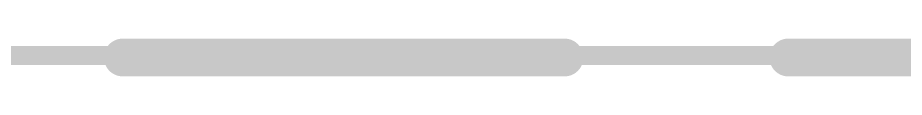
# Model space of a CAD drawing. Extents: x -15.6 to 66.2, y -11.4 to 53.5.
# Drawn here: x 47.21 to 53.15, y 17.26 to 17.51 of the extents above; entities that cross this region are included whole.
import ezdxf

# ---------------------------------------------------------------- set-up
doc = ezdxf.new("R2010")
doc.units = 0
doc.layers.add('21', color=41, linetype='CONTINUOUS')
doc.layers.add('51', color=53, linetype='CONTINUOUS')

msp = doc.modelspace()

# ---------------------------------------------------------------- linework, layer by layer
at = {"layer": '21', "const_width": 0.254}
for points in [[(50.8761, 17.3863), (47.9183, 17.3863)], [(55.3339, 17.3863), (52.3761, 17.3863)]]:
    msp.add_lwpolyline(points, dxfattribs=at)
at = {"layer": '21', "const_width": 0.127}
for points in [[(47.9183, 17.4498, 1), (47.9183, 17.3228)], [(50.8761, 17.3228, 1), (50.8761, 17.4498)], [(52.3761, 17.4498, 1), (52.3761, 17.3228)]]:
    msp.add_lwpolyline(points, format="xyb", dxfattribs=at)
at = {"layer": '51', "const_width": 0.127}
msp.add_lwpolyline([(3.321, 17.4), (55.321, 17.4)], dxfattribs=at)

doc.saveas('drawing.dxf')
